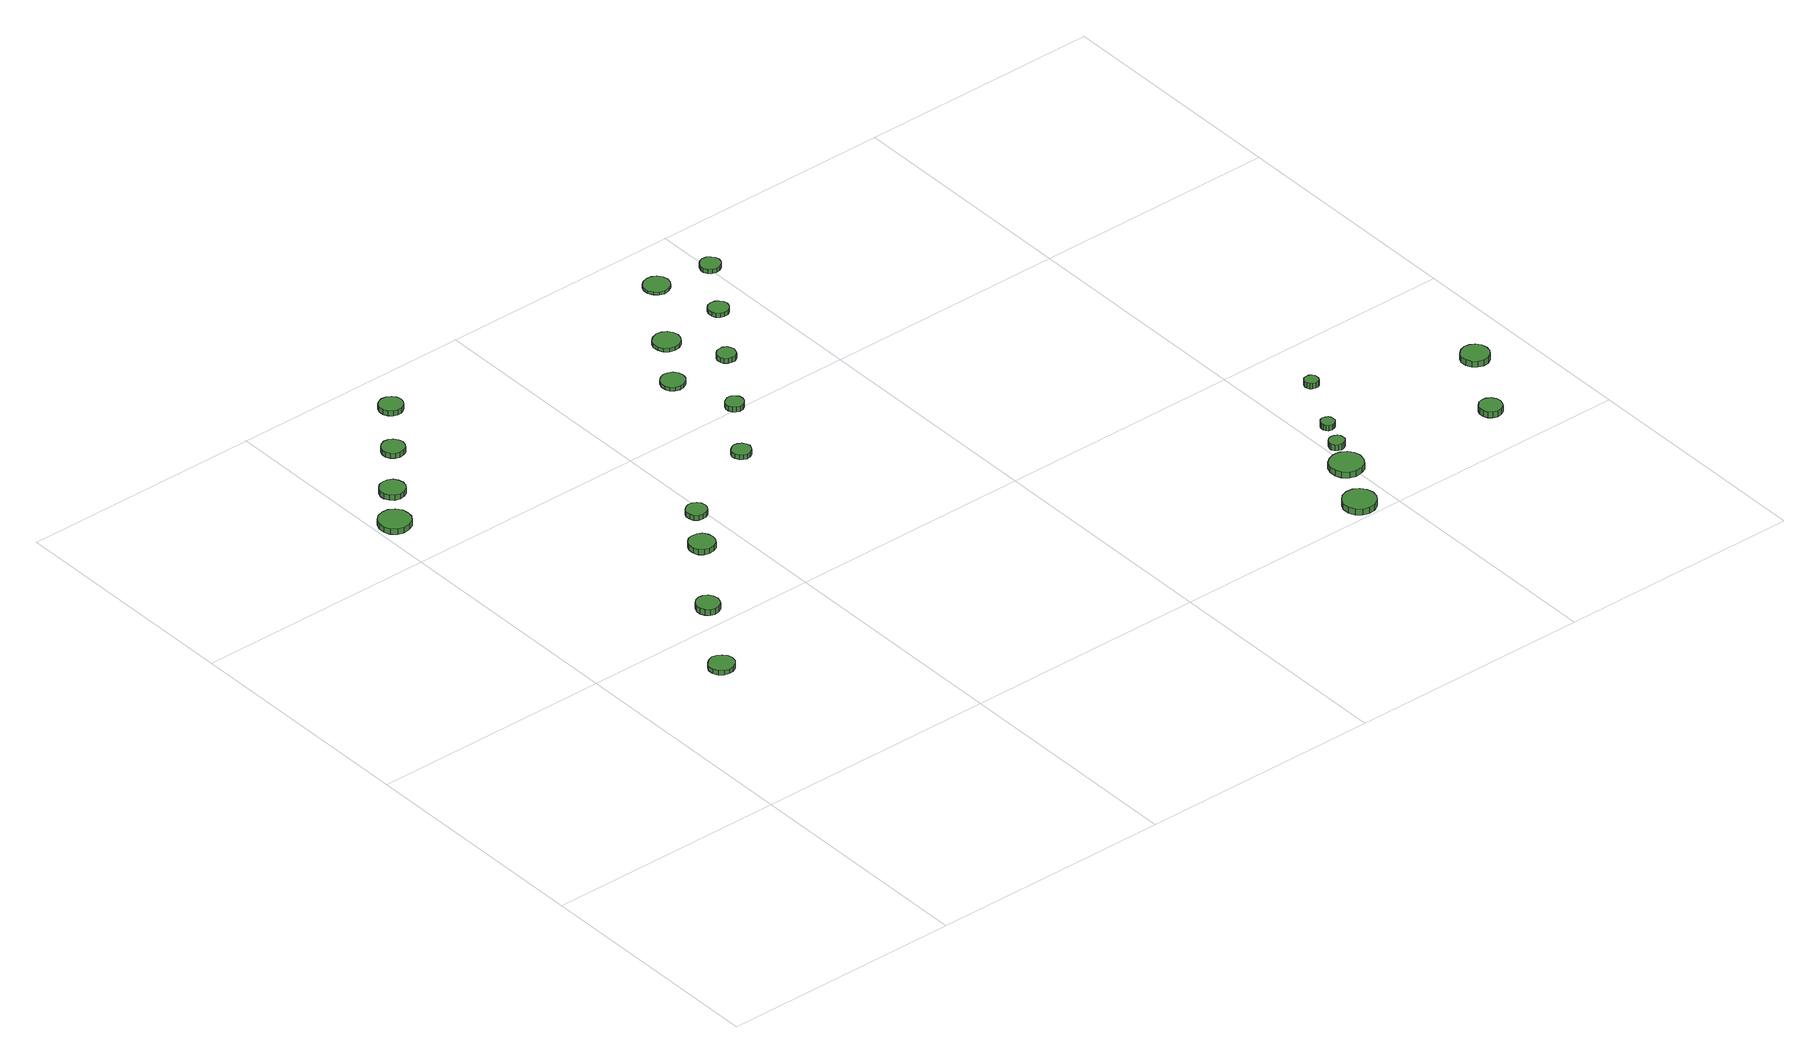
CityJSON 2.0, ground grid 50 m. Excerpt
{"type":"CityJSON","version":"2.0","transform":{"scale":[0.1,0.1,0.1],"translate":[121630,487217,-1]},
"CityObjects":{
"tree1":{"type":"SolitaryVegetationObject","attributes":{"function":"something"},"geometry":[{"type":"MultiSurface","lod":"1","boundaries":[[[0,1,2,3,4,5,6,7,8,9,10,11,12,13,14]],[[15,16,17,18,19,20,21,22,23,24,25,26,27,28,29]],[[0,29,28,1]],[[1,28,27,2]],[[2,27,26,3]],[[3,26,25,4]],[[4,25,24,5]],[[5,24,23,6]],[[6,23,22,7]],[[7,22,21,8]],[[8,21,20,9]],[[9,20,19,10]],[[10,19,18,11]],[[11,18,17,12]],[[12,17,16,13]],[[13,16,15,14]],[[14,15,29,0]]]}]},
"tree2":{"type":"SolitaryVegetationObject","attributes":{"function":"something"},"geometry":[{"type":"MultiSurface","lod":"1","boundaries":[[[30,31,32,33,34,35,36,37,38,39,40,41,42,43,44]],[[45,46,47,48,49,50,51,52,53,54,55,56,57,58,59]],[[30,59,58,31]],[[31,58,57,32]],[[32,57,56,33]],[[33,56,55,34]],[[34,55,54,35]],[[35,54,53,36]],[[36,53,52,37]],[[37,52,51,38]],[[38,51,50,39]],[[39,50,49,40]],[[40,49,48,41]],[[41,48,47,42]],[[42,47,46,43]],[[43,46,45,44]],[[44,45,59,30]]]}]},
"tree3":{"type":"SolitaryVegetationObject","attributes":{"function":"something"},"geometry":[{"type":"MultiSurface","lod":"1","boundaries":[[[60,61,62,63,64,65,66,67,68,69,70,71,72,73,74]],[[75,76,77,78,79,80,81,82,83,84,85,86,87,88,89]],[[60,89,88,61]],[[61,88,87,62]],[[62,87,86,63]],[[63,86,85,64]],[[64,85,84,65]],[[65,84,83,66]],[[66,83,82,67]],[[67,82,81,68]],[[68,81,80,69]],[[69,80,79,70]],[[70,79,78,71]],[[71,78,77,72]],[[72,77,76,73]],[[73,76,75,74]],[[74,75,89,60]]]}]},
"tree4":{"type":"SolitaryVegetationObject","attributes":{"function":"something"},"geometry":[{"type":"MultiSurface","lod":"1","boundaries":[[[90,91,92,93,94,95,96,97,98,99,100,101,102,103,104]],[[105,106,107,108,109,110,111,112,113,114,115,116,117,118,119]],[[90,119,118,91]],[[91,118,117,92]],[[92,117,116,93]],[[93,116,115,94]],[[94,115,114,95]],[[95,114,113,96]],[[96,113,112,97]],[[97,112,111,98]],[[98,111,110,99]],[[99,110,109,100]],[[100,109,108,101]],[[101,108,107,102]],[[102,107,106,103]],[[103,106,105,104]],[[104,105,119,90]]]}]},
"tree5":{"type":"SolitaryVegetationObject","attributes":{"function":"something"},"geometry":[{"type":"MultiSurface","lod":"1","boundaries":[[[120,121,122,123,124,125,126,127,128,129,130,131,132,133,134]],[[135,136,137,138,139,140,141,142,143,144,145,146,147,148,149]],[[120,149,148,121]],[[121,148,147,122]],[[122,147,146,123]],[[123,146,145,124]],[[124,145,144,125]],[[125,144,143,126]],[[126,143,142,127]],[[127,142,141,128]],[[128,141,140,129]],[[129,140,139,130]],[[130,139,138,131]],[[131,138,137,132]],[[132,137,136,133]],[[133,136,135,134]],[[134,135,149,120]]]}]},
"tree6":{"type":"SolitaryVegetationObject","attributes":{"function":"something"},"geometry":[{"type":"MultiSurface","lod":"1","boundaries":[[[150,151,152,153,154,155,156,157,158,159,160,161,162,163,164]],[[165,166,167,168,169,170,171,172,173,174,175,176,177,178,179]],[[150,179,178,151]],[[151,178,177,152]],[[152,177,176,153]],[[153,176,175,154]],[[154,175,174,155]],[[155,174,173,156]],[[156,173,172,157]],[[157,172,171,158]],[[158,171,170,159]],[[159,170,169,160]],[[160,169,168,161]],[[161,168,167,162]],[[162,167,166,163]],[[163,166,165,164]],[[164,165,179,150]]]}]},
"tree7":{"type":"SolitaryVegetationObject","attributes":{"function":"something"},"geometry":[{"type":"MultiSurface","lod":"1","boundaries":[[[180,181,182,183,184,185,186,187,188,189,190,191,192,193,194]],[[195,196,197,198,199,200,201,202,203,204,205,206,207,208,209]],[[180,209,208,181]],[[181,208,207,182]],[[182,207,206,183]],[[183,206,205,184]],[[184,205,204,185]],[[185,204,203,186]],[[186,203,202,187]],[[187,202,201,188]],[[188,201,200,189]],[[189,200,199,190]],[[190,199,198,191]],[[191,198,197,192]],[[192,197,196,193]],[[193,196,195,194]],[[194,195,209,180]]]}]},
"tree8":{"type":"SolitaryVegetationObject","attributes":{"function":"something"},"geometry":[{"type":"MultiSurface","lod":"1","boundaries":[[[210,211,212,213,214,215,216,217,218,219,220,221,222,223,224]],[[225,226,227,228,229,230,231,232,233,234,235,236,237,238,239]],[[210,239,238,211]],[[211,238,237,212]],[[212,237,236,213]],[[213,236,235,214]],[[214,235,234,215]],[[215,234,233,216]],[[216,233,232,217]],[[217,232,231,218]],[[218,231,230,219]],[[219,230,229,220]],[[220,229,228,221]],[[221,228,227,222]],[[222,227,226,223]],[[223,226,225,224]],[[224,225,239,210]]]}]},
"tree9":{"type":"SolitaryVegetationObject","attributes":{"function":"something"},"geometry":[{"type":"MultiSurface","lod":"1","boundaries":[[[240,241,242,243,244,245,246,247,248,249,250,251,252,253,254]],[[255,256,257,258,259,260,261,262,263,264,265,266,267,268,269]],[[240,269,268,241]],[[241,268,267,242]],[[242,267,266,243]],[[243,266,265,244]],[[244,265,264,245]],[[245,264,263,246]],[[246,263,262,247]],[[247,262,261,248]],[[248,261,260,249]],[[249,260,259,250]],[[250,259,258,251]],[[251,258,257,252]],[[252,257,256,253]],[[253,256,255,254]],[[254,255,269,240]]]}]},
"tree10":{"type":"SolitaryVegetationObject","attributes":{"function":"something"},"geometry":[{"type":"MultiSurface","lod":"1","boundaries":[[[270,271,272,273,274,275,276,277,278,279,280,281,282,283,284]],[[285,286,287,288,289,290,291,292,293,294,295,296,297,298,299]],[[270,299,298,271]],[[271,298,297,272]],[[272,297,296,273]],[[273,296,295,274]],[[274,295,294,275]],[[275,294,293,276]],[[276,293,292,277]],[[277,292,291,278]],[[278,291,290,279]],[[279,290,289,280]],[[280,289,288,281]],[[281,288,287,282]],[[282,287,286,283]],[[283,286,285,284]],[[284,285,299,270]]]}]},
"tree11":{"type":"SolitaryVegetationObject","attributes":{"function":"something"},"geometry":[{"type":"MultiSurface","lod":"1","boundaries":[[[300,301,302,303,304,305,306,307,308,309,310,311,312,313,314]],[[315,316,317,318,319,320,321,322,323,324,325,326,327,328,329]],[[300,329,328,301]],[[301,328,327,302]],[[302,327,326,303]],[[303,326,325,304]],[[304,325,324,305]],[[305,324,323,306]],[[306,323,322,307]],[[307,322,321,308]],[[308,321,320,309]],[[309,320,319,310]],[[310,319,318,311]],[[311,318,317,312]],[[312,317,316,313]],[[313,316,315,314]],[[314,315,329,300]]]}]},
"tree12":{"type":"SolitaryVegetationObject","attributes":{"function":"something"},"geometry":[{"type":"MultiSurface","lod":"1","boundaries":[[[330,331,332,333,334,335,336,337,338,339,340,341,342,343,344]],[[345,346,347,348,349,350,351,352,353,354,355,356,357,358,359]],[[330,359,358,331]],[[331,358,357,332]],[[332,357,356,333]],[[333,356,355,334]],[[334,355,354,335]],[[335,354,353,336]],[[336,353,352,337]],[[337,352,351,338]],[[338,351,350,339]],[[339,350,349,340]],[[340,349,348,341]],[[341,348,347,342]],[[342,347,346,343]],[[343,346,345,344]],[[344,345,359,330]]]}]},
"tree13":{"type":"SolitaryVegetationObject","attributes":{"function":"something"},"geometry":[{"type":"MultiSurface","lod":"1","boundaries":[[[360,361,362,363,364,365,366,367,368,369,370,371,372,373,374]],[[375,376,377,378,379,380,381,382,383,384,385,386,387,388,389]],[[360,389,388,361]],[[361,388,387,362]],[[362,387,386,363]],[[363,386,385,364]],[[364,385,384,365]],[[365,384,383,366]],[[366,383,382,367]],[[367,382,381,368]],[[368,381,380,369]],[[369,380,379,370]],[[370,379,378,371]],[[371,378,377,372]],[[372,377,376,373]],[[373,376,375,374]],[[374,375,389,360]]]}]},
"tree14":{"type":"SolitaryVegetationObject","attributes":{"function":"something"},"geometry":[{"type":"MultiSurface","lod":"1","boundaries":[[[390,391,392,393,394,395,396,397,398,399,400,401,402,403,404]],[[405,406,407,408,409,410,411,412,413,414,415,416,417,418,419]],[[390,419,418,391]],[[391,418,417,392]],[[392,417,416,393]],[[393,416,415,394]],[[394,415,414,395]],[[395,414,413,396]],[[396,413,412,397]],[[397,412,411,398]],[[398,411,410,399]],[[399,410,409,400]],[[400,409,408,401]],[[401,408,407,402]],[[402,407,406,403]],[[403,406,405,404]],[[404,405,419,390]]]}]},
"tree15":{"type":"SolitaryVegetationObject","attributes":{"function":"something"},"geometry":[{"type":"MultiSurface","lod":"1","boundaries":[[[420,421,422,423,424,425,426,427,428,429,430,431,432,433,434]],[[435,436,437,438,439,440,441,442,443,444,445,446,447,448,449]],[[420,449,448,421]],[[421,448,447,422]],[[422,447,446,423]],[[423,446,445,424]],[[424,445,444,425]],[[425,444,443,426]],[[426,443,442,427]],[[427,442,441,428]],[[428,441,440,429]],[[429,440,439,430]],[[430,439,438,431]],[[431,438,437,432]],[[432,437,436,433]],[[433,436,435,434]],[[434,435,449,420]]]}]},
"tree16":{"type":"SolitaryVegetationObject","attributes":{"function":"something"},"geometry":[{"type":"MultiSurface","lod":"1","boundaries":[[[450,451,452,453,454,455,456,457,458,459,460,461,462,463,464]],[[465,466,467,468,469,470,471,472,473,474,475,476,477,478,479]],[[450,479,478,451]],[[451,478,477,452]],[[452,477,476,453]],[[453,476,475,454]],[[454,475,474,455]],[[455,474,473,456]],[[456,473,472,457]],[[457,472,471,458]],[[458,471,470,459]],[[459,470,469,460]],[[460,469,468,461]],[[461,468,467,462]],[[462,467,466,463]],[[463,466,465,464]],[[464,465,479,450]]]}]},
"tree17":{"type":"SolitaryVegetationObject","attributes":{"function":"something"},"geometry":[{"type":"MultiSurface","lod":"1","boundaries":[[[480,481,482,483,484,485,486,487,488,489,490,491,492,493,494]],[[495,496,497,498,499,500,501,502,503,504,505,506,507,508,509]],[[480,509,508,481]],[[481,508,507,482]],[[482,507,506,483]],[[483,506,505,484]],[[484,505,504,485]],[[485,504,503,486]],[[486,503,502,487]],[[487,502,501,488]],[[488,501,500,489]],[[489,500,499,490]],[[490,499,498,491]],[[491,498,497,492]],[[492,497,496,493]],[[493,496,495,494]],[[494,495,509,480]]]}]},
"tree18":{"type":"SolitaryVegetationObject","attributes":{"function":"something"},"geometry":[{"type":"MultiSurface","lod":"1","boundaries":[[[510,511,512,513,514,515,516,517,518,519,520,521,522,523,524]],[[525,526,527,528,529,530,531,532,533,534,535,536,537,538,539]],[[510,539,538,511]],[[511,538,537,512]],[[512,537,536,513]],[[513,536,535,514]],[[514,535,534,515]],[[515,534,533,516]],[[516,533,532,517]],[[517,532,531,518]],[[518,531,530,519]],[[519,530,529,520]],[[520,529,528,521]],[[521,528,527,522]],[[522,527,526,523]],[[523,526,525,524]],[[524,525,539,510]]]}]},
"tree19":{"type":"SolitaryVegetationObject","attributes":{"function":"something"},"geometry":[{"type":"MultiSurface","lod":"1","boundaries":[[[540,541,542,543,544,545,546,547,548,549,550,551,552,553,554]],[[555,556,557,558,559,560,561,562,563,564,565,566,567,568,569]],[[540,569,568,541]],[[541,568,567,542]],[[542,567,566,543]],[[543,566,565,544]],[[544,565,564,545]],[[545,564,563,546]],[[546,563,562,547]],[[547,562,561,548]],[[548,561,560,549]],[[549,560,559,550]],[[550,559,558,551]],[[551,558,557,552]],[[552,557,556,553]],[[553,556,555,554]],[[554,555,569,540]]]}]},
"tree20":{"type":"SolitaryVegetationObject","attributes":{"function":"something"},"geometry":[{"type":"MultiSurface","lod":"1","boundaries":[[[570,571,572,573,574,575,576,577,578,579,580,581,582,583,584]],[[585,586,587,588,589,590,591,592,593,594,595,596,597,598,599]],[[570,599,598,571]],[[571,598,597,572]],[[572,597,596,573]],[[573,596,595,574]],[[574,595,594,575]],[[575,594,593,576]],[[576,593,592,577]],[[577,592,591,578]],[[578,591,590,579]],[[579,590,589,580]],[[580,589,588,581]],[[581,588,587,582]],[[582,587,586,583]],[[583,586,585,584]],[[584,585,599,570]]]}]},
"tree21":{"type":"SolitaryVegetationObject","attributes":{"function":"something"},"geometry":[{"type":"MultiSurface","lod":"1","boundaries":[[[600,601,602,603,604,605,606,607,608,609,610,611,612,613,614]],[[615,616,617,618,619,620,621,622,623,624,625,626,627,628,629]],[[600,629,628,601]],[[601,628,627,602]],[[602,627,626,603]],[[603,626,625,604]],[[604,625,624,605]],[[605,624,623,606]],[[606,623,622,607]],[[607,622,621,608]],[[608,621,620,609]],[[609,620,619,610]],[[610,619,618,611]],[[611,618,617,612]],[[612,617,616,613]],[[613,616,615,614]],[[614,615,629,600]]]}]},
"tree22":{"type":"SolitaryVegetationObject","attributes":{"function":"something"},"geometry":[{"type":"MultiSurface","lod":"1","boundaries":[[[630,631,632,633,634,635,636,637,638,639,640,641,642,643,644]],[[645,646,647,648,649,650,651,652,653,654,655,656,657,658,659]],[[630,659,658,631]],[[631,658,657,632]],[[632,657,656,633]],[[633,656,655,634]],[[634,655,654,635]],[[635,654,653,636]],[[636,653,652,637]],[[637,652,651,638]],[[638,651,650,639]],[[639,650,649,640]],[[640,649,648,641]],[[641,648,647,642]],[[642,647,646,643]],[[643,646,645,644]],[[644,645,659,630]]]}]},
"tree23":{"type":"SolitaryVegetationObject","attributes":{"function":"something"},"geometry":[{"type":"MultiSurface","lod":"1","boundaries":[[[660,661,662,663,664,665,666,667,668,669,670,671,672,673,674]],[[675,676,677,678,679,680,681,682,683,684,685,686,687,688,689]],[[660,689,688,661]],[[661,688,687,662]],[[662,687,686,663]],[[663,686,685,664]],[[664,685,684,665]],[[665,684,683,666]],[[666,683,682,667]],[[667,682,681,668]],[[668,681,680,669]],[[669,680,679,670]],[[670,679,678,671]],[[671,678,677,672]],[[672,677,676,673]],[[673,676,675,674]],[[674,675,689,660]]]}]}
},
"vertices":[
[236,392,16],[234,403,16],[227,411,16],[218,416,16],[208,418,16],[198,414,16],[190,407,16],[185,398,16],[185,387,16],[190,377,16],[198,370,16],[208,367,16],[218,368,16],[227,373,16],[234,382,16],[234,382,6],[227,373,6],[218,368,6],[208,367,6],[198,370,6],[190,377,6],[185,387,6],[185,398,6],[190,407,6],[198,414,6],[208,418,6],[218,416,6],[227,411,6],[234,403,6],[236,392,6],
[72,1123,18],[70,1136,18],[62,1147,18],[50,1154,18],[37,1155,18],[24,1151,18],[14,1142,18],[9,1130,18],[9,1117,18],[14,1104,18],[24,1095,18],[37,1091,18],[50,1093,18],[62,1099,18],[70,1110,18],[70,1110,6],[62,1099,6],[50,1093,6],[37,1091,6],[24,1095,6],[14,1104,6],[9,1117,6],[9,1130,6],[14,1142,6],[24,1151,6],[37,1155,6],[50,1154,6],[62,1147,6],[70,1136,6],[72,1123,6],
[127,1203,18],[125,1213,18],[119,1222,18],[110,1227,18],[99,1228,18],[89,1225,18],[82,1218,18],[77,1208,18],[77,1198,18],[82,1188,18],[89,1181,18],[99,1178,18],[110,1179,18],[119,1184,18],[125,1193,18],[125,1193,6],[119,1184,6],[110,1179,6],[99,1178,6],[89,1181,6],[82,1188,6],[77,1198,6],[77,1208,6],[82,1218,6],[89,1225,6],[99,1228,6],[110,1227,6],[119,1222,6],[125,1213,6],[127,1203,6],
[331,548,22],[329,558,22],[324,566,22],[315,571,22],[306,572,22],[296,569,22],[289,562,22],[285,553,22],[285,544,22],[289,535,22],[296,528,22],[306,525,22],[315,526,22],[324,531,22],[329,539,22],[329,539,9],[324,531,9],[315,526,9],[306,525,9],[296,528,9],[289,535,9],[285,544,9],[285,553,9],[289,562,9],[296,569,9],[306,572,9],[315,571,9],[324,566,9],[329,558,9],[331,548,9],
[210,1303,17],[208,1312,17],[202,1320,17],[194,1325,17],[184,1326,17],[175,1323,17],[168,1316,17],[164,1307,17],[164,1298,17],[168,1289,17],[175,1283,17],[184,1280,17],[194,1281,17],[202,1285,17],[208,1293,17],[208,1293,6],[202,1285,6],[194,1281,6],[184,1280,6],[175,1283,6],[168,1289,6],[164,1298,6],[164,1307,6],[168,1316,6],[175,1323,6],[184,1326,6],[194,1325,6],[202,1320,6],[208,1312,6],[210,1303,6],
[448,702,23],[446,713,23],[440,722,23],[430,727,23],[419,728,23],[409,725,23],[401,718,23],[397,708,23],[397,697,23],[401,687,23],[409,680,23],[419,677,23],[430,678,23],[440,683,23],[446,692,23],[446,692,11],[440,683,11],[430,678,11],[419,677,11],[409,680,11],[401,687,11],[397,697,11],[397,708,11],[401,718,11],[409,725,11],[419,728,11],[430,727,11],[440,722,11],[446,713,11],[448,702,11],
[293,1408,18],[291,1417,18],[285,1425,18],[276,1430,18],[266,1431,18],[257,1428,18],[250,1422,18],[246,1413,18],[246,1403,18],[250,1394,18],[257,1387,18],[266,1384,18],[276,1385,18],[285,1390,18],[291,1398,18],[291,1398,7],[285,1390,7],[276,1385,7],[266,1384,7],[257,1387,7],[250,1394,7],[246,1403,7],[246,1413,7],[250,1422,7],[257,1428,7],[266,1431,7],[276,1430,7],[285,1425,7],[291,1417,7],[293,1408,7],
[507,794,17],[505,803,17],[500,810,17],[493,814,17],[484,815,17],[476,812,17],[469,806,17],[466,799,17],[466,790,17],[469,782,17],[476,776,17],[484,774,17],[493,775,17],[500,779,17],[505,786,17],[505,786,6],[500,779,6],[493,775,6],[484,774,6],[476,776,6],[469,782,6],[466,790,6],[466,799,6],[469,806,6],[476,812,6],[484,815,6],[493,814,6],[500,810,6],[505,803,6],[507,794,6],
[691,888,16],[689,895,16],[684,902,16],[677,906,16],[669,907,16],[662,904,16],[656,899,16],[652,892,16],[652,884,16],[656,876,16],[662,871,16],[669,868,16],[677,869,16],[684,873,16],[689,880,16],[689,880,6],[684,873,6],[677,869,6],[669,868,6],[662,871,6],[656,876,6],[652,884,6],[652,892,6],[656,899,6],[662,904,6],[669,907,6],[677,906,6],[684,902,6],[689,895,6],[691,888,6],
[742,1139,14],[740,1149,14],[734,1157,14],[725,1162,14],[715,1163,14],[706,1160,14],[698,1153,14],[694,1144,14],[694,1134,14],[698,1124,14],[706,1118,14],[715,1115,14],[725,1116,14],[734,1121,14],[740,1129,14],[740,1129,6],[734,1121,6],[725,1116,6],[715,1115,6],[706,1118,6],[698,1124,6],[694,1134,6],[694,1144,6],[698,1153,6],[706,1160,6],[715,1163,6],[725,1162,6],[734,1157,6],[740,1149,6],[742,1139,6],
[776,1011,17],[775,1018,17],[770,1024,17],[764,1028,17],[756,1029,17],[749,1026,17],[743,1021,17],[740,1014,17],[740,1007,17],[743,1000,17],[749,995,17],[756,992,17],[764,993,17],[770,997,17],[775,1003,17],[775,1003,6],[770,997,6],[764,993,6],[756,992,6],[749,995,6],[743,1000,6],[740,1007,6],[740,1014,6],[743,1021,6],[749,1026,6],[756,1029,6],[764,1028,6],[770,1024,6],[775,1018,6],[776,1011,6],
[817,1243,14],[814,1254,14],[808,1263,14],[798,1269,14],[787,1270,14],[776,1266,14],[768,1259,14],[763,1249,14],[763,1237,14],[768,1227,14],[776,1219,14],[787,1216,14],[798,1217,14],[808,1223,14],[814,1232,14],[814,1232,6],[808,1223,6],[798,1217,6],[787,1216,6],[776,1219,6],[768,1227,6],[763,1237,6],[763,1249,6],[768,1259,6],[776,1266,6],[787,1270,6],[798,1269,6],[808,1263,6],[814,1254,6],[817,1243,6],
[864,1139,17],[862,1147,17],[858,1153,17],[851,1157,17],[843,1157,17],[836,1155,17],[830,1150,17],[827,1143,17],[827,1135,17],[830,1128,17],[836,1123,17],[843,1121,17],[851,1121,17],[858,1125,17],[862,1132,17],[862,1132,6],[858,1125,6],[851,1121,6],[843,1121,6],[836,1123,6],[830,1128,6],[827,1135,6],[827,1143,6],[830,1150,6],[836,1155,6],[843,1157,6],[851,1157,6],[858,1153,6],[862,1147,6],[864,1139,6],
[949,1261,15],[947,1269,15],[942,1276,15],[935,1280,15],[926,1281,15],[918,1279,15],[912,1273,15],[909,1265,15],[909,1257,15],[912,1249,15],[918,1243,15],[926,1241,15],[935,1241,15],[942,1246,15],[947,1253,15],[947,1253,6],[942,1246,6],[935,1241,6],[926,1241,6],[918,1243,6],[912,1249,6],[909,1257,6],[909,1265,6],[912,1273,6],[918,1279,6],[926,1281,6],[935,1280,6],[942,1276,6],[947,1269,6],[949,1261,6],
[916,1391,13],[914,1402,13],[907,1411,13],[898,1416,13],[887,1417,13],[877,1414,13],[869,1407,13],[864,1397,13],[864,1386,13],[869,1376,13],[877,1369,13],[887,1365,13],[898,1367,13],[907,1372,13],[914,1381,13],[914,1381,7],[907,1372,7],[898,1367,7],[887,1365,7],[877,1369,7],[869,1376,7],[864,1386,7],[864,1397,7],[869,1407,7],[877,1414,7],[887,1417,7],[898,1416,7],[907,1411,7],[914,1402,7],[916,1391,7],
[1027,1377,15],[1025,1386,15],[1020,1392,15],[1013,1397,15],[1004,1398,15],[996,1395,15],[990,1389,15],[986,1381,15],[986,1373,15],[990,1365,15],[996,1359,15],[1004,1357,15],[1013,1358,15],[1020,1362,15],[1025,1369,15],[1025,1369,6],[1020,1362,6],[1013,1358,6],[1004,1357,6],[996,1359,6],[990,1365,6],[986,1373,6],[986,1381,6],[990,1389,6],[996,1395,6],[1004,1398,6],[1013,1397,6],[1020,1392,6],[1025,1386,6],[1027,1377,6],
[1470,38,19],[1467,51,19],[1459,63,19],[1447,70,19],[1433,71,19],[1420,67,19],[1410,57,19],[1404,45,19],[1404,31,19],[1410,18,19],[1420,9,19],[1433,5,19],[1447,6,19],[1459,13,19],[1467,24,19],[1467,24,6],[1459,13,6],[1447,6,6],[1433,5,6],[1420,9,6],[1410,18,6],[1404,31,6],[1404,45,6],[1410,57,6],[1420,67,6],[1433,71,6],[1447,70,6],[1459,63,6],[1467,51,6],[1470,38,6],
[1526,142,20],[1523,156,20],[1515,167,20],[1503,174,20],[1489,175,20],[1476,171,20],[1465,162,20],[1460,149,20],[1460,135,20],[1465,123,20],[1476,113,20],[1489,109,20],[1503,111,20],[1515,117,20],[1523,129,20],[1523,129,7],[1515,117,7],[1503,111,7],[1489,109,7],[1476,113,7],[1465,123,7],[1460,135,7],[1460,149,7],[1465,162,7],[1476,171,7],[1489,175,7],[1503,174,7],[1515,167,7],[1523,156,7],[1526,142,7],
[1539,206,20],[1538,213,20],[1534,218,20],[1528,221,20],[1522,222,20],[1516,220,20],[1511,216,20],[1508,210,20],[1508,203,20],[1511,197,20],[1516,193,20],[1522,191,20],[1528,192,20],[1534,195,20],[1538,200,20],[1538,200,7],[1534,195,7],[1528,192,7],[1522,191,7],[1516,193,7],[1511,197,7],[1508,203,7],[1508,210,7],[1511,216,7],[1516,220,7],[1522,222,7],[1528,221,7],[1534,218,7],[1538,213,7],[1539,206,7],
[1562,262,21],[1561,268,21],[1558,272,21],[1553,275,21],[1547,276,21],[1541,274,21],[1537,270,21],[1535,265,21],[1535,259,21],[1537,254,21],[1541,250,21],[1547,248,21],[1553,249,21],[1558,252,21],[1561,256,21],[1561,256,9],[1558,252,9],[1553,249,9],[1547,248,9],[1541,250,9],[1537,254,9],[1535,259,9],[1535,265,9],[1537,270,9],[1541,274,9],[1547,276,9],[1553,275,9],[1558,272,9],[1561,268,9],[1562,262,9],
[1622,381,23],[1621,386,23],[1618,391,23],[1613,394,23],[1607,394,23],[1601,393,23],[1597,389,23],[1595,383,23],[1595,378,23],[1597,372,23],[1601,369,23],[1607,367,23],[1613,367,23],[1618,370,23],[1621,375,23],[1621,375,11],[1618,370,11],[1613,367,11],[1607,367,11],[1601,369,11],[1597,372,11],[1595,378,11],[1595,383,11],[1597,389,11],[1601,393,11],[1607,394,11],[1613,394,11],[1618,391,11],[1621,386,11],[1622,381,11],
[1833,110,21],[1831,119,21],[1826,127,21],[1817,132,21],[1808,133,21],[1799,130,21],[1792,123,21],[1788,115,21],[1788,105,21],[1792,96,21],[1799,90,21],[1808,87,21],[1817,88,21],[1826,93,21],[1831,101,21],[1831,101,8],[1826,93,8],[1817,88,8],[1808,87,8],[1799,90,8],[1792,96,8],[1788,105,8],[1788,115,8],[1792,123,8],[1799,130,8],[1808,133,8],[1817,132,8],[1826,127,8],[1831,119,8],[1833,110,8],
[1919,252,24],[1917,263,24],[1910,273,24],[1900,278,24],[1889,280,24],[1878,276,24],[1869,268,24],[1864,258,24],[1864,246,24],[1869,235,24],[1878,228,24],[1889,224,24],[1900,225,24],[1910,231,24],[1917,240,24],[1917,240,11],[1910,231,11],[1900,225,11],[1889,224,11],[1878,228,11],[1869,235,11],[1864,246,11],[1864,258,11],[1869,268,11],[1878,276,11],[1889,280,11],[1900,278,11],[1910,273,11],[1917,263,11],[1919,252,11]
]}
